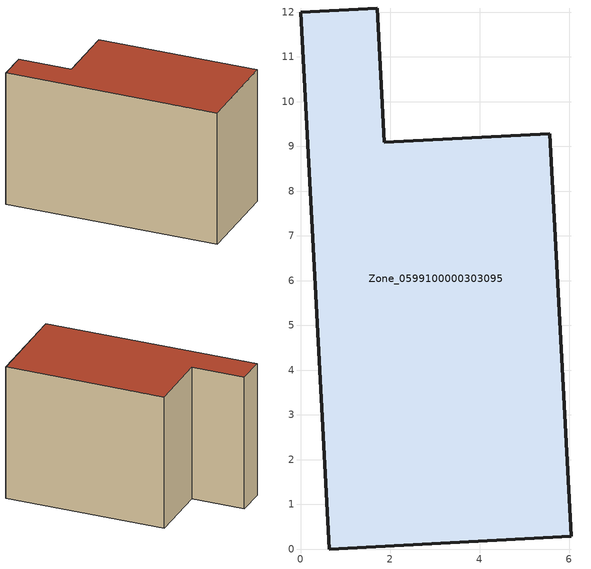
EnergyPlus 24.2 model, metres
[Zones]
Zone_0599100000303095
 floor ground (C_G): 0.64,0 0,12 1.71,12.09 1.87,9.09 5.57,9.28 6.05,0.29 z0
 wall outside (C_F): 0.64,0 6.05,0.29 5.57,9.28 1.87,9.09 1.71,12.09 0,12 0.64,0 z0:7.75
 roof outside (C_R): 0,12 0.64,0 6.05,0.29 5.57,9.28 1.87,9.09 1.71,12.09 z7.75
[BUILDING]
Pand.0599100000303095: North Axis=0; Terrain=City; Loads Convergence Tolerance Value=0.04; Temperature Convergence Tolerance Value=0.4; Solar Distribution=FullExterior; Maximum Number of Warmup Days=25; Minimum Number of Warmup Days=1
[Site:Location]
Rotterdam.The.Hague.AP_ZH_NLD Design_Conditions: Latitude=51.96; Longitude=4.45; Time Zone=1; Elevation=-4.5
[SITE:GROUNDTEMPERATURE:BUILDINGSURFACE]
18, 18, 18, 18, 18, 18, 18, 18, 18, 18, 18, 18
[MATERIAL] Thermal Absorptance=0.9; Solar Absorptance=0.7; Visible Absorptance=0.7
Name | Roughness | Thickness | Conductivity | Density | Specific Heat
G.TI.1992-2005 | MediumSmooth | 0.15 | 0.06 | 540 | 1210
F.TI.1992-2005 | Rough | 0.3 | 0.12 | 1920 | 840
R.TI.1992-2005 | MediumRough | 0.2 | 0.08 | 1500 | 1000
[CONSTRUCTION]
C_G: G.TI.1992-2005
C_F: F.TI.1992-2005
C_R: R.TI.1992-2005
[ZONE]
Zone_0599100000303095: Type=1; Multiplier=1; Ceiling Height=Autocalculate; Volume=Autocalculate; Floor Area=autocalculate; Part of Total Floor Area=Yes
[ZONEINFILTRATION:DESIGNFLOWRATE]
Infil_Zone_0599100000303095: Zone or ZoneList or Space or SpaceList=Zone_0599100000303095; Schedule=AlwaysOn; Design Flow Rate Calculation Method=Flow/Area; Flow Rate per Floor Area=0.0015; Constant Term Coefficient=1; Temperature Term Coefficient=0; Velocity Term Coefficient=0; Velocity Squared Term Coefficient=0
[HVACTEMPLATE:ZONE:IDEALLOADSAIRSYSTEM]
Zone_0599100000303095: Maximum Heating Supply Air Temperature=50; Minimum Cooling Supply Air Temperature=13; Maximum Heating Supply Air Humidity Ratio=0.0156; Minimum Cooling Supply Air Humidity Ratio=0.0077; Heating Limit=NoLimit; Cooling Limit=NoLimit; Dehumidification Control Type=ConstantSensibleHeatRatio; Cooling Sensible Heat Ratio=0.7; Dehumidification Setpoint=60; Humidification Control Type=None; Humidification Setpoint=30; Outdoor Air Method=None; Outdoor Air Flow Rate per Person=0.00944; Outdoor Air Flow Rate per Zone Floor Area=0; Outdoor Air Flow Rate per Zone=0; Demand Controlled Ventilation Type=None; Outdoor Air Economizer Type=NoEconomizer; Heat Recovery Type=None; Sensible Heat Recovery Effectiveness=0.7; Latent Heat Recovery Effectiveness=0.65
[ZONECONTROL:THERMOSTAT]
ThermostatControl_Zone_0599100000303095: Zone or ZoneList=Zone_0599100000303095; Control Type Schedule=DualSetpointControlType; Control 1=Thermostat_Zone_0599100000303095; Temperature Difference Between Cutout And Setpoint=0
[THERMOSTATSETPOINT:DUALSETPOINT]
Thermostat_Zone_0599100000303095: Heating Setpoint Temperature Schedule=HeatingSetpoint_Zone_0599100000303095; Cooling Setpoint Temperature Schedule=CoolingSetpoint_Zone_0599100000303095
[SCHEDULE:COMPACT]
HeatingSetpoint_Zone_0599100000303095: Through: 12/31, For: AllDays, Until: 24:00, 21
CoolingSetpoint_Zone_0599100000303095: Through: 12/31, For: AllDays, Until: 24:00, 24
DualSetpointControlType: Through: 12/31, For: AllDays, Until: 24:00, 4
AlwaysOn: Through: 12/31, For: AllDays, Until: 24:00, 1
